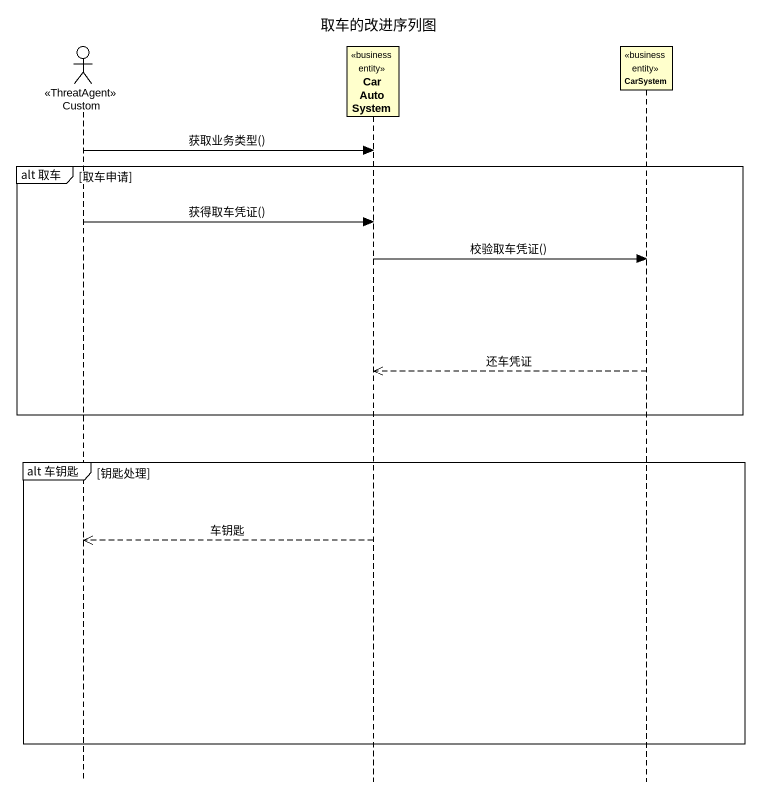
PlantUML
@startuml
title 取车的改进序列图
hide footbox
actor Custom <<ThreatAgent>>
participant CarAutoSystem <<business entity>>
participant CarSystem <<business entity>>

Custom -> CarAutoSystem : 获取业务类型()
group alt 取车 [取车申请]
  Custom -> CarAutoSystem : 获得取车凭证()
  CarAutoSystem -> CarSystem : 校验取车凭证()
  CarSystem -->> CarAutoSystem : 还车凭证
end
group alt 车钥匙 [钥匙处理]
  CarAutoSystem -->> Custom : 车钥匙
end
@enduml
